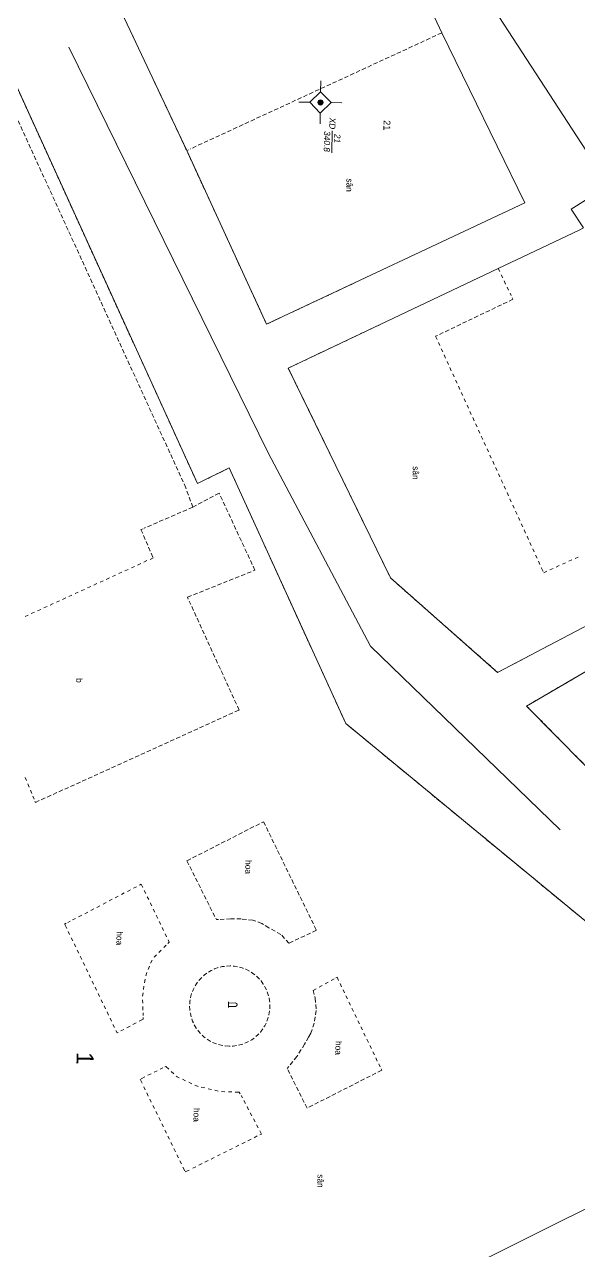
# Model space of a CAD drawing. Extents: x 601689 to 602595, y 1189742 to 1190763.
# Drawn here: x 602378.2 to 602410.5, y 1190039.3 to 1190110.6 of the extents above; entities that cross this region are included whole.
import ezdxf
from ezdxf.enums import TextEntityAlignment as Align

# ---------------------------------------------------------------- set-up
doc = ezdxf.new("R2010")
doc.units = 0
doc.header["$MEASUREMENT"] = 0
doc.linetypes.add('HIDDEN', pattern=[0.375, 0.25, -0.125])
for name, color, linetype in [('10', 250, 'Continuous'), ('11', 7, 'Continuous'), ('13', 7, 'Continuous'), ('14', 7, 'Continuous'), ('15', 7, 'Continuous'), ('18', 7, 'Continuous'), ('22', 7, 'Continuous'), ('53', 7, 'Continuous'), ('57', 7, 'Continuous')]:
    doc.layers.add(name, color=color, linetype=linetype)
doc.layers.get('0').off()
doc.styles.add('TXT', font='vnshx.shx')

# ---------------------------------------------------------------- blocks, each defined once
blk = doc.blocks.new('BDONG')
at = {"color": 7, "linetype": 'Continuous', "lineweight": 0}
for p, q in [((0, 0), (0, -1.508)), ((0, 0), (2.759, 0)), ((0.342, 0), (0.342, -1.508)), ((0.797, 0), (0.797, -1.508)), ((1.274, 0), (1.274, -1.508)), ((1.73, 0), (1.73, -1.508)), ((1.753, 0), (1.753, -1.508)), ((2.072, 0), (2.072, -1.508)), ((2.759, 0), (2.759, -1.508)), ((0, -0.308), (1.73, -0.308)), ((1.753, -0.308), (2.759, -0.308)), ((0, -0.458), (1.73, -0.458)), ((1.753, -0.458), (2.759, -0.458)), ((0, -0.608), (1.73, -0.608)), ((1.753, -0.608), (2.759, -0.608)), ((0, -0.758), (1.73, -0.758)), ((1.753, -0.758), (2.759, -0.758)), ((0, -0.908), (1.73, -0.908)), ((1.753, -0.908), (2.759, -0.908)), ((0, -1.058), (1.73, -1.058)), ((1.753, -1.058), (2.759, -1.058)), ((0, -1.208), (1.73, -1.208)), ((1.753, -1.208), (2.759, -1.208)), ((0, -1.358), (1.73, -1.358)), ((1.753, -1.358), (2.759, -1.358)), ((0, -1.508), (1.73, -1.508)), ((1.753, -1.508), (2.759, -1.508))]:
    blk.add_line(p, q, dxfattribs=at)
at = {"color": 7, "linetype": 'Continuous', "lineweight": 0, "style": 'TXT'}
blk.add_text('B%%182ng c%%184c th%%246a bi%%213n %%174%%233ng ', height=0.049998, rotation=359.99999, dxfattribs=at).set_placement((0.008, 0.046))
for s, height, p in [('(D%%239ng cho ch%%216nh l%%253 bi%%213n %%174%%233ng)', 0.054, (1.743, 0.05)), ('s%%232 TT', 0.05, (0.21, -0.099)), ('s%%232 hi%%214u', 0.049998, (0.639, -0.104)), ('s%%232 hi%%214u th%%246a', 0.049998, (1.135, -0.103)), ('s%%232 hi%%214u th%%246a', 0.049998, (1.612, -0.107)), ('s%%232 TT', 0.05, (1.936, -0.114)), ('s%%232 hi%%214u th%%246a b%%225', 0.049998, (2.559, -0.108)), ('g%%232c c%%241a th%%246a', 0.049998, (1.137, -0.187)), ('Th%%246a th%%170m', 0.049998, (0.227, -0.214)), ('Th%%246a th%%170m', 0.049998, (0.63, -0.213)), ('l%%169n c%%203n', 0.049998, (1.56, -0.224)), ('Th%%246a b%%225', 0.049998, (1.956, -0.203)), ('(ch%%216 %%174%%184nh s%%232 m%%233t l%%199n)', 0.049998, (2.638, -0.204)), ('m%%237i th%%170m', 0.049998, (1.101, -0.282))]:
    blk.add_text(s, height=height, rotation=359.99999, dxfattribs=at).set_placement(p, align=Align.CENTER)
blk = doc.blocks.new('BANG')
at = {"color": 7, "linetype": 'Continuous', "lineweight": 0, "xscale": 9.999585560760034, "yscale": 9.999585560760034, "rotation": 359.9999199552673}
blk.add_blockref('BDONG', (0, 0), dxfattribs=at)
blk = doc.blocks.new('*M3118311831183118')
at = {"layer": '13', "color": 3, "linetype": 'Continuous', "lineweight": 0}
blk.add_line((602730.301, 1190062.753), (602731.576, 1190062.753), dxfattribs=at)
at = {"layer": '13', "color": 3, "linetype": 'Continuous', "lineweight": 0, "style": 'TXT', "oblique": 7.60551}
blk.add_text('XD', height=0.36, dxfattribs=at).set_placement((602730.182, 1190062.753), align=Align.MIDDLE_RIGHT)
for s, p in [('340.8', (602730.301, 1190062.453)), ('21', (602730.451, 1190063.053))]:
    blk.add_text(s, height=0.36, dxfattribs=at).set_placement(p, align=Align.MIDDLE_LEFT)
blk = doc.blocks.new('CENTRD')
at = {"layer": '11', "linetype": 'Continuous', "lineweight": 0}
h = blk.add_hatch(color=2, dxfattribs=at)
edge = h.paths.add_edge_path()
edge.add_arc((0, 0), 0.15, 0, 360)
at = {"layer": '11', "color": 2, "linetype": 'Continuous', "lineweight": 0}
for p, q in [((0, 1.25), (0, 0.625)), ((-0.625, 0), (-1.25, 0)), ((0, 0.625), (-0.625, 0)), ((-0.625, 0), (0, -0.625)), ((0.625, 0), (0, 0.625)), ((0, -0.625), (0.625, 0)), ((1.25, 0), (0.625, 0)), ((0, -0.625), (0, -1.25))]:
    blk.add_line(p, q, dxfattribs=at)
blk.add_circle((0, 0), 0.15, dxfattribs=at)
blk = doc.blocks.new('QA2TD')
at = {"layer": '18', "color": 30, "linetype": 'Continuous', "lineweight": 0}
blk.add_line((-0.16, 0), (0.16, 0), dxfattribs=at)
blk.add_lwpolyline([(-0.1, 0.4), (-0.1, 0), (0.1, 0), (0.1, 0.4)], dxfattribs=at)
for start, end in [(0.02399, 179.99996), (359.98821, 0.02399)]:
    blk.add_arc((-0.004, 0.402), 0.1, start, end, dxfattribs=at)

msp = doc.modelspace()

# ---------------------------------------------------------------- linework, layer by layer
at = {"layer": '10', "color": 7, "linetype": 'Continuous', "lineweight": 0}
for points in [[(602330.547, 1190117.927), (602331.494, 1190118.415), (602341.066, 1190122.844), (602350.7, 1190127.482), (602360.431, 1190131.929), (602364.54, 1190133.963), (602367.649, 1190127.33), (602368.343, 1190127.66), (602388.284, 1190083.904), (602390.137, 1190084.809), (602396.922, 1190069.935), (602423.554, 1190047.989), (602396.406, 1190034.47), (602384.217, 1190028.737), (602376.019, 1190024.509)], [(602398.395, 1190118.947), (602400.275, 1190119.671), (602412.243, 1190101.246), (602410.054, 1190099.876), (602410.769, 1190098.787), (602410.518, 1190098.65)], [(602394.75, 1190117.177), (602383.539, 1190112.04), (602387.66, 1190103.284), (602392.311, 1190093.179), (602407.359, 1190100.243), (602402.515, 1190110.141), (602398.395, 1190118.947)], [(602410.518, 1190098.65), (602405.807, 1190096.424), (602393.576, 1190090.622), (602399.529, 1190078.41), (602405.765, 1190072.913), (602417.136, 1190078.888), (602416.5, 1190080.557), (602418.6, 1190081.328), (602417.743, 1190082.96), (602420.177, 1190084.016)], [(602432.717, 1190052.563), (602428.297, 1190050.374), (602414.164, 1190064.149), (602407.457, 1190070.951), (602418.143, 1190077.184), (602432.717, 1190052.563)]]:
    msp.add_lwpolyline(points, dxfattribs=at)
at = {"layer": '14', "color": 6, "linetype": 'HIDDEN', "lineweight": 0}
for p, q in [((602387.611, 1190083.653), (602367.755, 1190127.098)), ((602402.515, 1190110.141), (602387.871, 1190103.381)), ((602387.77, 1190103.332), (602387.66, 1190103.284)), ((602405.807, 1190096.424), (602405.894, 1190096.243)), ((602405.982, 1190096.062), (602406.069, 1190095.88)), ((602406.146, 1190095.699), (602406.234, 1190095.519)), ((602406.321, 1190095.338), (602406.41, 1190095.156)), ((602406.497, 1190094.985), (602406.565, 1190094.844)), ((602406.662, 1190094.633), (602402.152, 1190092.474)), ((602406.623, 1190094.713), (602406.662, 1190094.633)), ((602402.152, 1190092.474), (602402.24, 1190092.293)), ((602402.317, 1190092.113), (602402.404, 1190091.931)), ((602402.483, 1190091.75), (602402.57, 1190091.569)), ((602402.647, 1190091.388), (602402.735, 1190091.206)), ((602402.822, 1190091.015), (602402.899, 1190090.834)), ((602402.987, 1190090.653), (602403.065, 1190090.472)), ((602403.153, 1190090.29), (602403.23, 1190090.109)), ((602403.317, 1190089.928), (602403.405, 1190089.748)), ((602403.482, 1190089.566), (602403.569, 1190089.385)), ((602403.648, 1190089.204), (602403.735, 1190089.023)), ((602403.813, 1190088.842), (602403.9, 1190088.66)), ((602403.987, 1190088.469), (602404.065, 1190088.288)), ((602404.152, 1190088.107), (602404.23, 1190087.925)), ((602404.318, 1190087.744), (602404.395, 1190087.563)), ((602404.483, 1190087.383), (602404.57, 1190087.201)), ((602404.647, 1190087.02), (602404.735, 1190086.839)), ((602404.813, 1190086.658), (602404.9, 1190086.476)), ((602404.978, 1190086.295), (602405.065, 1190086.114)), ((602405.152, 1190085.923), (602405.23, 1190085.742)), ((602405.317, 1190085.56), (602405.396, 1190085.379)), ((602405.483, 1190085.198), (602405.56, 1190085.018)), ((602405.648, 1190084.836), (602405.735, 1190084.655)), ((602405.812, 1190084.474), (602405.9, 1190084.293)), ((602405.978, 1190084.112), (602406.066, 1190083.93)), ((602388.015, 1190082.528), (602387.611, 1190083.653)), ((602389.546, 1190083.347), (602388.015, 1190082.528)), ((602391.635, 1190078.858), (602389.546, 1190083.347)), ((602406.143, 1190083.749), (602406.23, 1190083.568)), ((602406.318, 1190083.387), (602406.395, 1190083.195)), ((602406.482, 1190083.014), (602406.561, 1190082.833)), ((602406.648, 1190082.653), (602406.725, 1190082.472)), ((602388.015, 1190082.528), (602385.188, 1190081.306)), ((602406.813, 1190082.29), (602406.9, 1190082.109)), ((602406.978, 1190081.928), (602407.065, 1190081.747)), ((602385.118, 1190081.277), (602384.997, 1190081.229)), ((602384.997, 1190081.229), (602385.704, 1190079.579)), ((602407.143, 1190081.565), (602407.231, 1190081.384)), ((602407.308, 1190081.203), (602407.395, 1190081.022)), ((602407.483, 1190080.84), (602407.56, 1190080.649)), ((602407.647, 1190080.468), (602407.726, 1190080.288)), ((602407.813, 1190080.107), (602407.901, 1190079.925)), ((602384.618, 1190079.084), (602384.437, 1190078.997)), ((602384.98, 1190079.249), (602384.799, 1190079.162)), ((602385.342, 1190079.415), (602385.161, 1190079.326)), ((602385.704, 1190079.579), (602385.523, 1190079.492)), ((602407.978, 1190079.744), (602408.065, 1190079.563)), ((602408.143, 1190079.382), (602408.23, 1190079.2)), ((602409.178, 1190079.038), (602409.359, 1190079.125)), ((602409.54, 1190079.202), (602409.722, 1190079.29)), ((602409.913, 1190079.377), (602410.094, 1190079.454)), ((602410.275, 1190079.543), (602410.456, 1190079.62)), ((602383.158, 1190078.414), (602382.977, 1190078.327)), ((602383.52, 1190078.579), (602383.339, 1190078.502)), ((602383.883, 1190078.744), (602383.702, 1190078.666)), ((602384.245, 1190078.91), (602384.064, 1190078.832)), ((602387.703, 1190077.292), (602391.635, 1190078.858)), ((602408.308, 1190079.019), (602408.454, 1190078.707)), ((602408.454, 1190078.707), (602408.635, 1190078.794)), ((602408.816, 1190078.872), (602408.998, 1190078.96)), ((602381.699, 1190077.744), (602381.518, 1190077.667)), ((602382.072, 1190077.919), (602381.89, 1190077.832)), ((602382.434, 1190078.084), (602382.253, 1190077.996)), ((602382.797, 1190078.25), (602382.615, 1190078.161)), ((602379.888, 1190076.919), (602379.707, 1190076.831)), ((602380.25, 1190077.084), (602380.069, 1190076.996)), ((602380.612, 1190077.249), (602380.432, 1190077.162)), ((602380.974, 1190077.414), (602380.793, 1190077.337)), ((602381.337, 1190077.579), (602381.156, 1190077.501)), ((602387.752, 1190077.181), (602387.703, 1190077.292)), ((602390.713, 1190070.72), (602387.81, 1190077.051)), ((602378.428, 1190076.249), (602378.247, 1190076.161)), ((602378.791, 1190076.414), (602378.609, 1190076.336)), ((602379.163, 1190076.579), (602378.972, 1190076.502)), ((602379.526, 1190076.754), (602379.344, 1190076.667)), ((602378.849, 1190065.343), (602390.713, 1190070.72)), ((602378.259, 1190066.791), (602378.326, 1190066.61)), ((602378.403, 1190066.419), (602378.482, 1190066.238)), ((602378.559, 1190066.057), (602378.636, 1190065.866)), ((602378.704, 1190065.715), (602378.772, 1190065.534)), ((602378.82, 1190065.413), (602378.849, 1190065.343)), ((602387.672, 1190061.941), (602392.134, 1190064.22)), ((602392.134, 1190064.22), (602395.217, 1190057.898)), ((602387.672, 1190061.941), (602389.347, 1190058.598)), ((602384.914, 1190060.529), (602385.014, 1190060.577)), ((602385.014, 1190060.577), (602385.102, 1190060.396)), ((602383.493, 1190059.788), (602383.674, 1190059.886)), ((602383.855, 1190059.973), (602384.027, 1190060.072)), ((602384.208, 1190060.159), (602384.389, 1190060.247)), ((602384.561, 1190060.344), (602384.742, 1190060.431)), ((602385.189, 1190060.215), (602385.276, 1190060.035)), ((602385.364, 1190059.853), (602385.451, 1190059.682)), ((602382.073, 1190059.048), (602382.254, 1190059.145)), ((602382.435, 1190059.233), (602382.607, 1190059.33)), ((602382.788, 1190059.419), (602382.97, 1190059.516)), ((602383.141, 1190059.604), (602383.322, 1190059.701)), ((602385.54, 1190059.501), (602385.627, 1190059.319)), ((602385.714, 1190059.138), (602385.802, 1190058.957)), ((602380.744, 1190058.356), (602380.875, 1190058.424)), ((602381.016, 1190058.502), (602381.187, 1190058.59)), ((602381.367, 1190058.687), (602381.549, 1190058.776)), ((602381.72, 1190058.863), (602381.901, 1190058.961)), ((602385.889, 1190058.776), (602385.977, 1190058.594)), ((602386.064, 1190058.413), (602386.152, 1190058.242)), ((602389.347, 1190058.598), (602389.386, 1190058.518)), ((602389.506, 1190058.526), (602389.386, 1190058.518)), ((602380.552, 1190058.259), (602380.643, 1190058.308)), ((602380.678, 1190058.007), (602380.552, 1190058.259)), ((602380.843, 1190057.645), (602380.756, 1190057.826)), ((602386.24, 1190058.06), (602386.317, 1190057.879)), ((602386.405, 1190057.699), (602386.492, 1190057.518)), ((602395.217, 1190057.898), (602393.617, 1190057.149)), ((602381.019, 1190057.282), (602380.931, 1190057.463)), ((602381.194, 1190056.93), (602381.106, 1190057.101)), ((602386.465, 1190057.028), (602386.324, 1190056.89)), ((602381.369, 1190056.568), (602381.281, 1190056.748)), ((602381.543, 1190056.205), (602381.456, 1190056.387)), ((602385.898, 1190056.465), (602385.756, 1190056.327)), ((602386.182, 1190056.751), (602386.04, 1190056.603)), ((602381.719, 1190055.843), (602381.632, 1190056.024)), ((602381.894, 1190055.48), (602381.807, 1190055.662)), ((602385.489, 1190055.801), (602385.416, 1190055.612)), ((602385.643, 1190056.169), (602385.561, 1190055.99)), ((602382.059, 1190055.128), (602381.981, 1190055.309)), ((602382.235, 1190054.765), (602382.146, 1190054.947)), ((602385.238, 1190055.045), (602385.205, 1190054.845)), ((602385.344, 1190055.433), (602385.271, 1190055.244)), ((602395.725, 1190054.78), (602395.897, 1190054.878)), ((602396.078, 1190054.975), (602396.239, 1190055.064)), ((602396.349, 1190055.122), (602396.42, 1190055.161)), ((602396.42, 1190055.161), (602396.508, 1190054.98)), ((602396.596, 1190054.799), (602396.683, 1190054.617)), ((602382.409, 1190054.404), (602382.322, 1190054.584)), ((602382.584, 1190054.041), (602382.497, 1190054.222)), ((602385.172, 1190054.646), (602385.15, 1190054.456)), ((602395.02, 1190054.401), (602395.191, 1190054.498)), ((602395.372, 1190054.595), (602395.544, 1190054.683)), ((602396.77, 1190054.436), (602396.858, 1190054.255)), ((602396.935, 1190054.084), (602397.023, 1190053.902)), ((602382.759, 1190053.679), (602382.671, 1190053.86)), ((602382.935, 1190053.326), (602382.847, 1190053.507)), ((602385.092, 1190053.857), (602385.099, 1190053.657)), ((602385.106, 1190053.456), (602385.114, 1190053.256)), ((602397.111, 1190053.721), (602397.198, 1190053.54)), ((602397.286, 1190053.36), (602397.373, 1190053.178)), ((602383.109, 1190052.963), (602383.022, 1190053.145)), ((602383.284, 1190052.601), (602383.197, 1190052.782)), ((602385.116, 1190052.726), (602384.884, 1190052.6)), ((602385.118, 1190052.816), (602385.116, 1190052.726)), ((602385.122, 1190053.096), (602385.119, 1190052.936)), ((602397.46, 1190052.997), (602397.548, 1190052.816)), ((602383.45, 1190052.238), (602383.362, 1190052.42)), ((602384.008, 1190052.131), (602383.827, 1190052.044)), ((602384.36, 1190052.326), (602384.18, 1190052.229)), ((602384.713, 1190052.511), (602384.532, 1190052.414)), ((602397.635, 1190052.634), (602397.724, 1190052.453)), ((602397.801, 1190052.272), (602397.889, 1190052.101)), ((602397.976, 1190051.919), (602398.063, 1190051.738)), ((602398.151, 1190051.557), (602398.238, 1190051.376)), ((602398.326, 1190051.195), (602398.414, 1190051.014)), ((602398.501, 1190050.833), (602398.589, 1190050.651)), ((602386.277, 1190049.9), (602386.116, 1190049.822)), ((602386.438, 1190049.978), (602386.378, 1190049.949)), ((602386.616, 1190049.815), (602386.438, 1190049.978)), ((602394.666, 1190047.545), (602393.517, 1190049.851)), ((602398.676, 1190050.47), (602398.753, 1190050.289)), ((602398.841, 1190050.118), (602398.919, 1190049.956)), ((602398.978, 1190049.826), (602399.017, 1190049.755)), ((602385.23, 1190049.364), (602384.948, 1190049.228)), ((602384.948, 1190049.228), (602385.075, 1190048.966)), ((602385.583, 1190049.549), (602385.402, 1190049.462)), ((602385.945, 1190049.725), (602385.764, 1190049.636)), ((602386.913, 1190049.541), (602386.764, 1190049.673)), ((602387.587, 1190049.142), (602387.409, 1190049.225)), ((602399.017, 1190049.755), (602394.666, 1190047.545)), ((602385.162, 1190048.785), (602385.249, 1190048.604)), ((602385.338, 1190048.433), (602385.425, 1190048.251)), ((602387.955, 1190048.967), (602387.776, 1190049.049)), ((602388.712, 1190048.727), (602388.512, 1190048.769)), ((602389.1, 1190048.631), (602388.901, 1190048.674)), ((602389.489, 1190048.536), (602389.29, 1190048.588)), ((602389.888, 1190048.5), (602389.689, 1190048.513)), ((602390.288, 1190048.495), (602390.088, 1190048.498)), ((602390.718, 1190048.479), (602390.488, 1190048.482)), ((602390.777, 1190048.379), (602390.718, 1190048.479)), ((602385.513, 1190048.07), (602385.6, 1190047.889)), ((602385.687, 1190047.708), (602385.775, 1190047.527)), ((602390.913, 1190048.137), (602390.825, 1190048.288)), ((602391.08, 1190047.814), (602390.992, 1190047.985)), ((602385.862, 1190047.346), (602385.95, 1190047.174)), ((602386.038, 1190046.993), (602386.125, 1190046.812)), ((602391.264, 1190047.451), (602391.177, 1190047.633)), ((602391.459, 1190047.098), (602391.362, 1190047.28)), ((602386.213, 1190046.631), (602386.3, 1190046.449)), ((602386.388, 1190046.268), (602386.475, 1190046.087)), ((602391.645, 1190046.746), (602391.547, 1190046.927)), ((602391.83, 1190046.394), (602391.733, 1190046.574)), ((602392.015, 1190046.041), (602391.918, 1190046.223)), ((602386.563, 1190045.915), (602386.651, 1190045.734)), ((602386.738, 1190045.553), (602386.826, 1190045.373)), ((602390.878, 1190045.477), (602391.059, 1190045.564)), ((602391.229, 1190045.652), (602391.41, 1190045.739)), ((602391.592, 1190045.826), (602391.773, 1190045.925)), ((602391.914, 1190045.993), (602392.015, 1190046.041)), ((602386.913, 1190045.191), (602387, 1190045.01)), ((602387.088, 1190044.829), (602387.175, 1190044.657)), ((602389.447, 1190044.766), (602389.618, 1190044.854)), ((602389.8, 1190044.941), (602389.981, 1190045.029)), ((602390.162, 1190045.116), (602390.334, 1190045.204)), ((602390.515, 1190045.292), (602390.696, 1190045.389)), ((602387.264, 1190044.476), (602387.351, 1190044.295)), ((602387.438, 1190044.114), (602387.574, 1190043.832)), ((602388.008, 1190044.046), (602388.189, 1190044.134)), ((602388.37, 1190044.231), (602388.552, 1190044.318)), ((602388.723, 1190044.406), (602388.903, 1190044.493)), ((602389.084, 1190044.581), (602389.266, 1190044.669)), ((602387.574, 1190043.832), (602387.836, 1190043.958))]:
    msp.add_line(p, q, dxfattribs=at)
for points in [[(602393.617, 1190057.149), (602393.145, 1190057.656), (602392.449, 1190058.045), (602392.043, 1190058.301), (602391.516, 1190058.489), (602390.827, 1190058.558), (602390.226, 1190058.557), (602389.506, 1190058.526)], [(602386.579, 1190057.336), (602386.647, 1190057.205), (602386.566, 1190057.137)], [(602385.117, 1190054.256), (602385.085, 1190054.067), (602385.085, 1190054.057)], [(602395.02, 1190054.401), (602395.144, 1190053.949), (602395.204, 1190053.228), (602395.074, 1190052.49), (602394.885, 1190051.902), (602394.762, 1190051.684), (602394.527, 1190051.276), (602394.077, 1190050.553), (602393.517, 1190049.851)], [(602383.666, 1190051.956), (602383.605, 1190051.927), (602383.537, 1190052.058)], [(602387.23, 1190049.307), (602387.101, 1190049.359), (602387.051, 1190049.4)], [(602388.323, 1190048.812), (602388.283, 1190048.823), (602388.134, 1190048.884)]]:
    msp.add_lwpolyline(points, dxfattribs=at)
msp.add_ellipse((602390.167, 1190053.487), major_axis=(-0.032, -2.336), ratio=0.999997, start_param=0, end_param=6.283175, dxfattribs=at)
for points, knots in [([(602377.022, 1190044.407), (602376.412, 1190044.162), (602375.802, 1190043.916), (602375.192, 1190043.671), (602374.584, 1190043.427), (602374.029, 1190043.072), (602373.459, 1190042.745), (602373.17, 1190042.58), (602372.895, 1190042.4), (602372.621, 1190042.206), (602371.971, 1190041.747), (602371.382, 1190041.225), (602370.899, 1190040.58), (602370.72, 1190040.34), (602370.59, 1190040.083), (602370.458, 1190039.817), (602370.328, 1190039.552), (602370.211, 1190039.297), (602370.118, 1190039.011), (602369.876, 1190038.271), (602369.793, 1190037.52), (602369.797, 1190036.775), (602369.8, 1190036.277), (602369.882, 1190035.78), (602370.016, 1190035.283), (602370.187, 1190034.65), (602370.407, 1190034.076), (602370.752, 1190033.512), (602370.983, 1190033.132), (602371.265, 1190032.835), (602371.599, 1190032.54), (602372.226, 1190031.987), (602372.845, 1190031.544), (602373.631, 1190031.223), (602374.26, 1190030.965), (602374.896, 1190030.862), (602375.536, 1190030.856), (602375.935, 1190030.852), (602376.339, 1190030.876), (602376.738, 1190030.99), (602377.431, 1190031.187), (602378.088, 1190031.397), (602378.708, 1190031.723), (602379.776, 1190032.285), (602380.843, 1190032.847), (602381.911, 1190033.409)], [0, 0, 0, 0, 0.072174, 0.072174, 0.072174, 0.14407, 0.14407, 0.14407, 0.180529, 0.180529, 0.180529, 0.267202, 0.267202, 0.267202, 0.299478, 0.299478, 0.299478, 0.331507, 0.331507, 0.331507, 0.414158, 0.414158, 0.414158, 0.46936, 0.46936, 0.46936, 0.539533, 0.539533, 0.539533, 0.586699, 0.586699, 0.586699, 0.675332, 0.675332, 0.675332, 0.746325, 0.746325, 0.746325, 0.790587, 0.790587, 0.790587, 0.867513, 0.867513, 0.867513, 1, 1, 1, 1]), ([(602377.022, 1190044.407), (602376.107, 1190043.796), (602375.192, 1190043.185), (602374.277, 1190042.574), (602373.826, 1190042.274), (602373.431, 1190041.902), (602373.023, 1190041.542), (602372.743, 1190041.295), (602372.478, 1190041.042), (602372.251, 1190040.742), (602371.906, 1190040.286), (602371.668, 1190039.784), (602371.421, 1190039.273), (602371.249, 1190038.915), (602371.096, 1190038.567), (602370.977, 1190038.179), (602370.854, 1190037.782), (602370.831, 1190037.381), (602370.81, 1190036.981), (602370.78, 1190036.407), (602370.818, 1190035.834), (602371.026, 1190035.258), (602371.373, 1190034.301), (602371.983, 1190033.617), (602372.815, 1190032.994), (602373.505, 1190032.477), (602374.205, 1190032.178), (602374.991, 1190032.004), (602375.715, 1190031.844), (602376.475, 1190031.736), (602377.19, 1190031.884), (602377.868, 1190032.024), (602378.553, 1190032.188), (602379.208, 1190032.426), (602380.109, 1190032.753), (602381.01, 1190033.081), (602381.911, 1190033.409)], [0, 0, 0, 0, 0.135845, 0.135845, 0.135845, 0.202722, 0.202722, 0.202722, 0.248471, 0.248471, 0.248471, 0.317914, 0.317914, 0.317914, 0.366513, 0.366513, 0.366513, 0.416286, 0.416286, 0.416286, 0.487776, 0.487776, 0.487776, 0.606564, 0.606564, 0.606564, 0.704955, 0.704955, 0.704955, 0.795583, 0.795583, 0.795583, 0.881592, 0.881592, 0.881592, 1, 1, 1, 1])]:
    msp.add_open_spline(points, degree=3, knots=knots, dxfattribs=at)
at = {"layer": '22', "color": 7, "linetype": 'HIDDEN', "lineweight": 0}
for p, q in [((602388.284, 1190083.904), (602368.343, 1190127.66)), ((602383.539, 1190112.04), (602387.66, 1190103.284)), ((602387.66, 1190103.284), (602392.311, 1190093.179)), ((602392.311, 1190093.179), (602397.445, 1190095.589)), ((602398.861, 1190093.13), (602393.576, 1190090.622)), ((602393.576, 1190090.622), (602399.529, 1190078.41)), ((602390.137, 1190084.809), (602388.284, 1190083.904)), ((602396.922, 1190069.935), (602390.137, 1190084.809)), ((602399.529, 1190078.41), (602405.765, 1190072.913)), ((602405.765, 1190072.913), (602409.461, 1190074.853)), ((602407.457, 1190070.951), (602411.207, 1190073.139)), ((602414.164, 1190064.149), (602407.457, 1190070.951)), ((602423.554, 1190047.989), (602396.922, 1190069.935))]:
    msp.add_line(p, q, dxfattribs=at)
at = {"layer": '57', "color": 172, "linetype": 'Continuous', "lineweight": 0}
for points in [[(602380.792, 1190109.308), (602392.399, 1190085.688), (602398.365, 1190074.445), (602409.419, 1190063.743)], [(602380.812, 1190109.258), (602392.399, 1190085.688), (602398.365, 1190074.445), (602409.419, 1190063.743)]]:
    msp.add_lwpolyline(points, dxfattribs=at)

# ---------------------------------------------------------------- block references
at = {"color": 7, "linetype": 'Continuous', "lineweight": 0, "rotation": 269.2144660607985}
msp.add_blockref('BANG', (602399.164, 1190110.146), dxfattribs=at)
at = {"layer": '11', "color": 2, "linetype": 'Continuous', "lineweight": 0, "rotation": 269.1680420500809}
msp.add_blockref('CENTRD', (602395.448, 1190106.086), dxfattribs=at)
at = {"layer": '13', "color": 3, "linetype": 'Continuous', "lineweight": 0, "rotation": 269.1680420500809}
msp.add_blockref('*M3118311831183118', (-578789.577, 1810050.776), dxfattribs=at)
at = {"layer": '18', "color": 30, "linetype": 'Continuous', "lineweight": 0, "rotation": 269.214199256255}
msp.add_blockref('QA2TD', (602390.098, 1190053.568), dxfattribs=at)

# ---------------------------------------------------------------- texts
at = {"layer": '15', "color": 7, "linetype": 'Continuous', "lineweight": 0, "style": 'TXT'}
for s, p in [('s%%169n', (602397.148, 1190101.664)), ('s%%169n', (602401.008, 1190084.91)), ('b', (602381.408, 1190072.578)), ('hoa', (602391.263, 1190061.982)), ('hoa', (602383.756, 1190057.835)), ('hoa', (602396.509, 1190051.45)), ('hoa', (602388.245, 1190047.552)), ('s%%169n', (602395.463, 1190043.693))]:
    msp.add_text(s, height=0.36, rotation=269.21439, dxfattribs=at).set_placement(p, align=Align.MIDDLE_LEFT)
at = {"layer": '53', "color": 200, "linetype": 'Continuous', "lineweight": 0, "style": 'TXT'}
for s, height, p in [('21', 0.4, (602399.325, 1190105.054)), ('1', 0.99, (602381.745, 1190050.812))]:
    msp.add_text(s, height=height, rotation=269.21439, dxfattribs=at).set_placement(p, align=Align.MIDDLE_LEFT)

doc.saveas('drawing.dxf')
